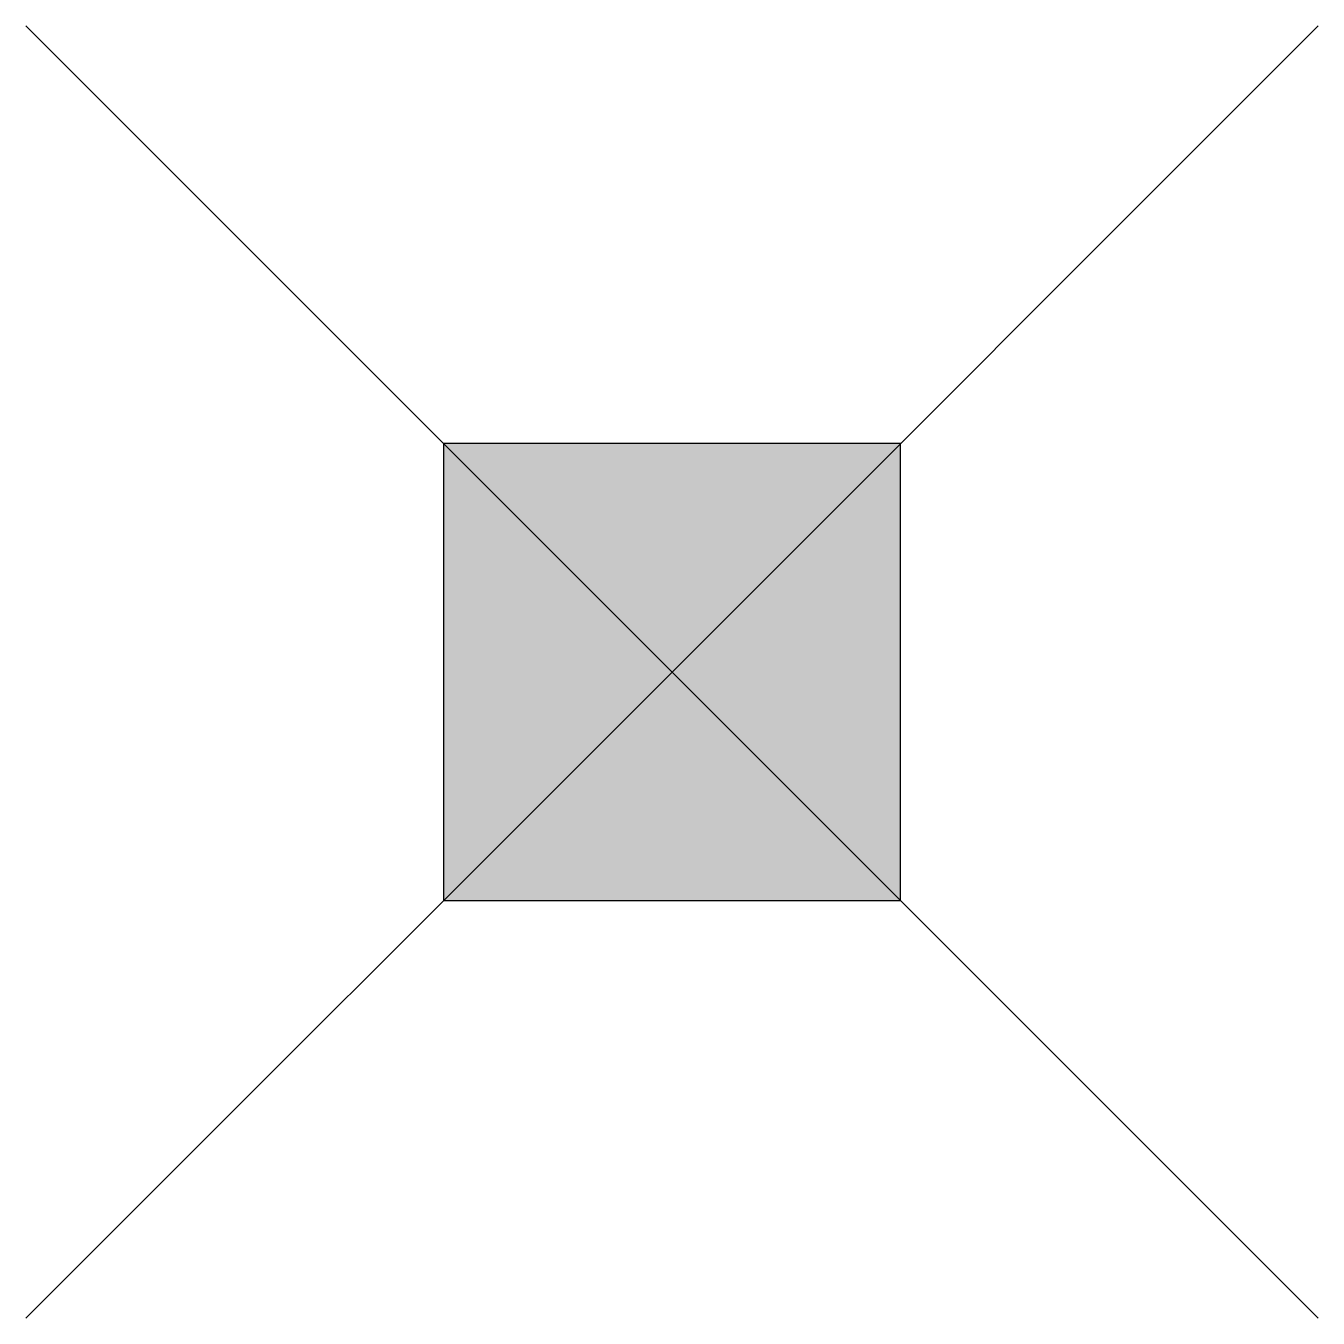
# Model space of a CAD drawing. Extents: x -1.41 to 1.41, y -1.41 to 1.41.
import ezdxf

# ---------------------------------------------------------------- set-up
doc = ezdxf.new("R2010")
doc.units = 0
doc.header["$LTSCALE"] = 0.2
doc.layers.get('0').update_dxf_attribs({"linetype": 'CONTINUOUS'})

msp = doc.modelspace()

# ---------------------------------------------------------------- hatches: boundary and pattern name
h = msp.add_hatch(color=256)
h.dxf.hatch_style = 1
h.paths.add_polyline_path([(-0.5, 0.5), (-0.5, -0.5), (0.5, -0.5), (0.5, 0.5)])

# ---------------------------------------------------------------- linework, layer by layer
for q in [(-1.4142, 1.4142), (1.4142, 1.4142), (-1.4142, -1.4142), (1.4142, -1.4142)]:
    msp.add_line((0, 0), q)
at = {"flags": 128}
msp.add_lwpolyline([(-0.5, 0.5), (-0.5, -0.5), (0.5, -0.5), (0.5, 0.5), (-0.5, 0.5)], dxfattribs=at)

doc.saveas('drawing.dxf')
